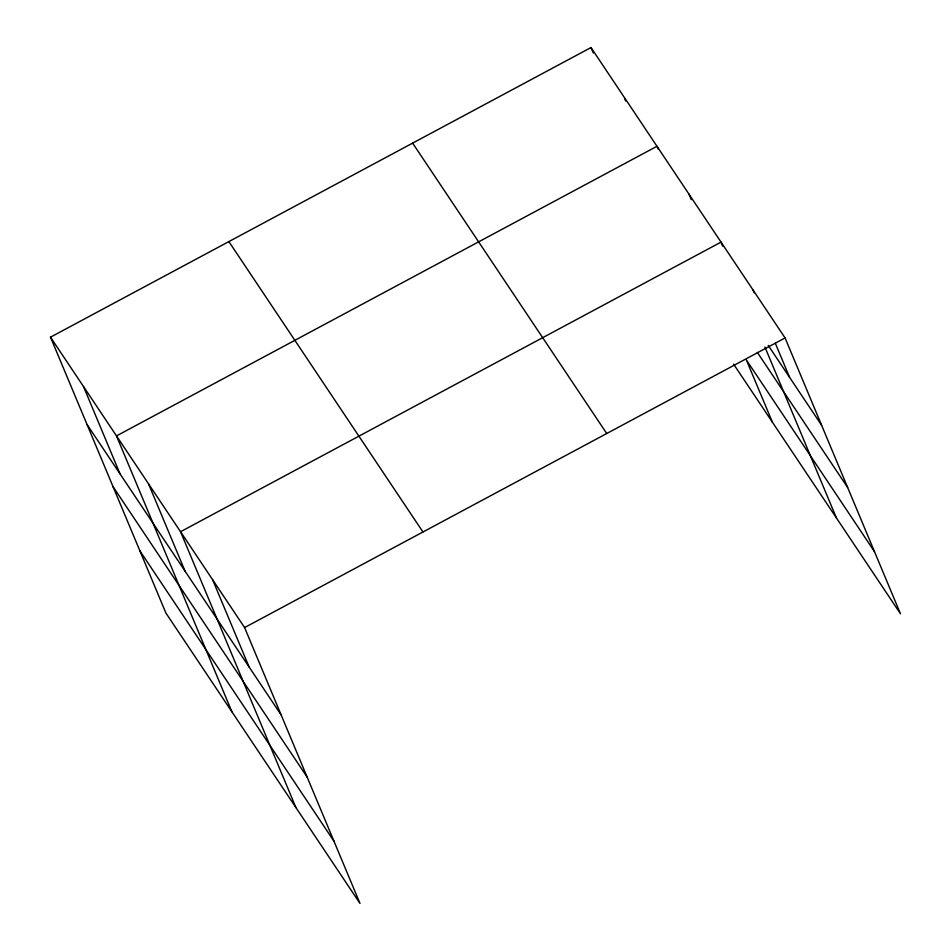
<?xml version="1.0" encoding="UTF-8"?>
<svg xmlns="http://www.w3.org/2000/svg" width="951" height="951" viewBox="0 0 951 951"><rect width="100%" height="100%" fill="white"/><g stroke="black" fill="none" stroke-linecap="round" stroke-linejoin="round"><path stroke-width="1.43" d="M50.498 337.165L244.597 627.565L360.001 903.45L165.914 613.05L50.498 337.165L590.999 47.55L785.086 337.95L900.502 613.835L733.625 364.162M244.597 627.565L785.086 337.95M768.242 345.415L821.616 425.275M757.317 352.357L847.65 487.494M874.468 551.604L746.369 359.954L772.39 422.173M412.627 143.126L606.726 433.513M228.87 241.59L422.957 531.989M87.04 424.503L281.127 714.89M113.062 486.722L307.161 777.122M139.88 550.831L333.979 841.231M753.061 290.031L754.202 292.753M775.327 343.252L789.592 377.357M722.748 246.202L721.036 242.113L180.547 531.728L295.951 807.625M764.925 347.032L836.44 517.998M689.011 194.194L691.294 199.662M658.128 149.01L656.986 146.288L116.498 435.903L231.901 711.788M624.557 98.286L625.699 101.008M590.999 47.55L593.281 53.006M212.572 579.646L249.103 666.972M148.522 483.821L185.053 571.147M83.498 386.534L120.028 473.86"/></g></svg>
